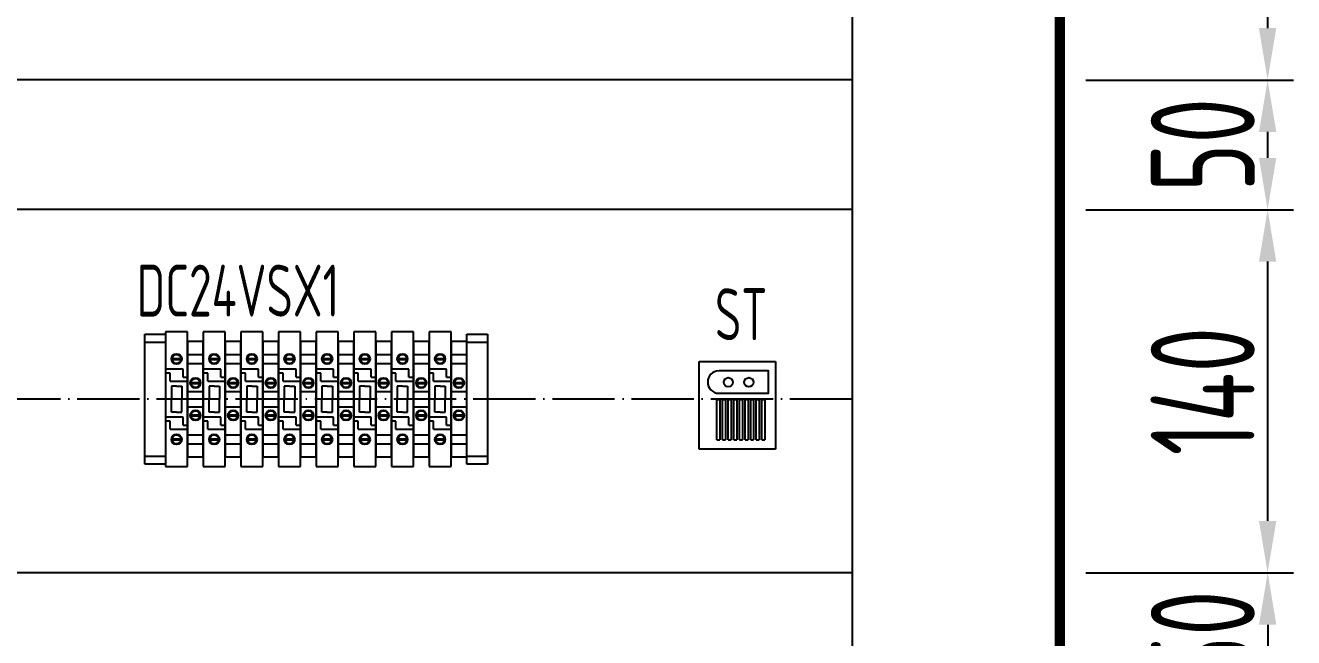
# Model space of a CAD drawing. Header units: millimetres. Extents: x 30557 to 235556, y -116603 to -73383.
# Drawn here: x 212188.7 to 212677.2, y -74542.2 to -74306.1 of the extents above; entities that cross this region are included whole.
import ezdxf

# ---------------------------------------------------------------- set-up
doc = ezdxf.new("R2010")
doc.units = ezdxf.units.MM
doc.linetypes.add('ZWCAD_ISO04W100', pattern=[30.5, 24, -3, 0.5, -3])
doc.layers.add('1', color=3, linetype='Continuous')
doc.layers.add('_Drawing', color=7, linetype='Continuous', lineweight=25)
doc.styles.add('supcon', font='sceie.shx', dxfattribs={"width": 0.75, "height": 40, "bigfont": 'sceic.shx'})
doc.dimstyles.new('supcon', dxfattribs={"dimtxt": 20, "dimasz": 20, "dimexe": 10, "dimexo": 10, "dimgap": 5, "dimtad": 1, "dimtoh": 1, "dimdec": 0, "dimzin": 0, "dimdsep": 46, "dimtxsty": 'supcon', "dimcen": 0.09, "dimclrd": 2, "dimclre": 2, "dimclrt": 2, "dimadec": 0, "dimazin": 0, "dimtfac": 1, "dimtdec": 0, "dimtofl": 0, "dimtmove": 0, "dimatfit": 3, "dimfxl": 1, "dimtolj": 1, "dimtzin": 0, "dimarcsym": 0})

# ---------------------------------------------------------------- blocks, each defined once
blk = doc.blocks.new('*D269')
at = {"color": 2, "linetype": 'Continuous', "lineweight": -2}
for p, q in [((212597.17, -74147.21), (212677.17, -74147.21)), ((212667.17, -74167.21), (212667.17, -74307.21)), ((212597.17, -74327.21), (212677.17, -74327.21))]:
    blk.add_line(p, q, dxfattribs=at)
at = {"color": 2}
for points in [[(212670.5, -74167.21), (212663.83, -74167.21), (212667.17, -74147.21)], [(212663.83, -74307.21), (212670.5, -74307.21), (212667.17, -74327.21)]]:
    blk.add_solid(points, dxfattribs=at)
at = {"layer": 'DEFPOINTS', "color": 0}
for p in [(212587.17, -74147.21), (212587.17, -74327.21), (212667.17, -74327.21)]:
    blk.add_point(p, dxfattribs=at)
at = {"color": 2, "insert": (212642.17, -74237.21), "char_height": 40, "attachment_point": 5, "rotation": 90, "style": 'supcon'}
blk.add_mtext('\\A1;180', dxfattribs=at)
blk = doc.blocks.new('*D270')
at = {"color": 2, "linetype": 'Continuous', "lineweight": -2}
for p, q in [((212597.18, -74327.21), (212677.18, -74327.21)), ((212667.18, -74347.21), (212667.18, -74357.21)), ((212597.18, -74377.21), (212677.18, -74377.21))]:
    blk.add_line(p, q, dxfattribs=at)
at = {"color": 2}
for points in [[(212670.52, -74347.21), (212663.85, -74347.21), (212667.18, -74327.21)], [(212663.85, -74357.21), (212670.52, -74357.21), (212667.18, -74377.21)]]:
    blk.add_solid(points, dxfattribs=at)
at = {"layer": 'DEFPOINTS', "color": 0}
for p in [(212587.18, -74327.21), (212587.18, -74377.21), (212667.18, -74377.21)]:
    blk.add_point(p, dxfattribs=at)
at = {"color": 2, "insert": (212642.18, -74352.21), "char_height": 40, "attachment_point": 5, "rotation": 90, "style": 'supcon'}
blk.add_mtext('\\A1;50', dxfattribs=at)
blk = doc.blocks.new('*D272')
at = {"color": 2, "linetype": 'Continuous', "lineweight": -2}
for p, q in [((212597.18, -74377.21), (212677.18, -74377.21)), ((212667.18, -74397.21), (212667.18, -74497.15)), ((212597.18, -74517.15), (212677.18, -74517.15))]:
    blk.add_line(p, q, dxfattribs=at)
at = {"color": 2}
for points in [[(212670.52, -74397.21), (212663.85, -74397.21), (212667.18, -74377.21)], [(212663.85, -74497.15), (212670.52, -74497.15), (212667.18, -74517.15)]]:
    blk.add_solid(points, dxfattribs=at)
at = {"layer": 'DEFPOINTS', "color": 0}
for p in [(212587.18, -74377.21), (212587.18, -74517.15), (212667.18, -74517.15)]:
    blk.add_point(p, dxfattribs=at)
at = {"color": 2, "insert": (212642.18, -74447.18), "char_height": 40, "attachment_point": 5, "rotation": 90, "style": 'supcon'}
blk.add_mtext('\\A1;140', dxfattribs=at)
blk = doc.blocks.new('*D273')
at = {"color": 2, "linetype": 'Continuous', "lineweight": -2}
for p, q in [((212597.2, -74517.15), (212677.2, -74517.15)), ((212667.2, -74537.15), (212667.2, -74547.15)), ((212597.2, -74567.15), (212677.2, -74567.15))]:
    blk.add_line(p, q, dxfattribs=at)
at = {"color": 2}
for points in [[(212670.53, -74537.15), (212663.87, -74537.15), (212667.2, -74517.15)], [(212663.87, -74547.15), (212670.53, -74547.15), (212667.2, -74567.15)]]:
    blk.add_solid(points, dxfattribs=at)
at = {"layer": 'DEFPOINTS', "color": 0}
for p in [(212587.2, -74517.15), (212587.2, -74567.15), (212667.2, -74567.15)]:
    blk.add_point(p, dxfattribs=at)
at = {"color": 2, "insert": (212642.2, -74542.02), "char_height": 40, "attachment_point": 5, "rotation": 90, "style": 'supcon'}
blk.add_mtext('\\A1;50', dxfattribs=at)
blk = doc.blocks.new('SAKDU2.5')
at = {"color": 253}
for p, q in [((516132.13, 339835.66), (516138.13, 339835.66)), ((516132.13, 339832.16), (516138.13, 339832.16)), ((516133.43, 339824.81), (516136.82, 339824.81)), ((516133.43, 339824.51), (516136.82, 339824.51)), ((516132.13, 339821.41), (516138.13, 339821.41)), ((516132.13, 339815.41), (516138.13, 339815.41)), ((516133.43, 339812.31), (516136.82, 339812.31)), ((516133.43, 339812.01), (516136.82, 339812.01)), ((516132.13, 339804.66), (516138.13, 339804.66)), ((516132.13, 339801.16), (516138.13, 339801.16))]:
    blk.add_line(p, q, dxfattribs=at)
at = {"color": 253, "lineweight": -3}
blk.add_lwpolyline([(516132.13, 339796.16), (516138.13, 339796.16), (516138.13, 339840.66), (516132.13, 339840.66)], close=True, dxfattribs=at)
at = {"color": 253}
for centre, radius in [((516135.13, 339824.66), 2), ((516135.13, 339824.66), 1.7), ((516135.13, 339812.16), 2), ((516135.13, 339812.16), 1.7)]:
    blk.add_circle(centre, radius, dxfattribs=at)
blk = doc.blocks.new('SAKSI 4')
at = {"color": 253}
for p, q in [((516105.17, 339844.41), (516105.17, 339792.41)), ((516113.67, 339844.41), (516105.17, 339844.41)), ((516113.67, 339792.41), (516113.67, 339844.41)), ((516111.92, 339829.91), (516105.17, 339829.91)), ((516107.73, 339834.06), (516111.11, 339834.06)), ((516107.73, 339833.76), (516111.11, 339833.76)), ((516111.92, 339826.91), (516111.92, 339829.91)), ((516106.92, 339828.41), (516105.17, 339828.41)), ((516106.92, 339825.41), (516106.92, 339828.41)), ((516106.92, 339825.41), (516113.67, 339825.41)), ((516111.92, 339826.91), (516113.67, 339826.91)), ((516109.42, 339823.41), (516107.42, 339823.41)), ((516107.42, 339823.41), (516107.42, 339818.41)), ((516109.42, 339823.41), (516111.42, 339823.41)), ((516111.42, 339823.41), (516111.42, 339818.41)), ((516107.42, 339813.41), (516107.42, 339818.41)), ((516111.42, 339813.41), (516111.42, 339818.41)), ((516111.92, 339811.41), (516105.17, 339811.41)), ((516106.92, 339809.91), (516105.17, 339809.91)), ((516106.92, 339806.91), (516106.92, 339809.91)), ((516109.42, 339813.41), (516107.42, 339813.41)), ((516109.42, 339813.41), (516111.42, 339813.41)), ((516111.92, 339808.41), (516111.92, 339811.41)), ((516106.92, 339806.91), (516113.67, 339806.91)), ((516111.92, 339808.41), (516113.67, 339808.41)), ((516107.73, 339803.06), (516111.11, 339803.06)), ((516107.73, 339802.76), (516111.11, 339802.76)), ((516105.17, 339792.41), (516113.67, 339792.41))]:
    blk.add_line(p, q, dxfattribs=at)
for centre, radius in [((516109.42, 339833.91), 2), ((516109.42, 339833.91), 1.7), ((516109.42, 339802.91), 2), ((516109.42, 339802.91), 1.7)]:
    blk.add_circle(centre, radius, dxfattribs=at)
blk = doc.blocks.new('固定块')
for p, q in [((516096.27, 339845.14), (516104.27, 339845.14)), ((516096.27, 339795.14), (516096.27, 339845.14)), ((516104.27, 339845.14), (516104.27, 339795.14)), ((516096.27, 339842.14), (516104.27, 339842.14)), ((516096.27, 339798.14), (516104.27, 339798.14)), ((516104.27, 339795.14), (516096.27, 339795.14))]:
    blk.add_line(p, q)

msp = doc.modelspace()

# ---------------------------------------------------------------- linework, layer by layer
at = {"lineweight": -3}
for p, q in [((212507.18, -74327.15), (211967.19, -74327.15)), ((212507.18, -74377.15), (211967.19, -74377.15)), ((212507.18, -74517.15), (211967.19, -74517.15))]:
    msp.add_line(p, q, dxfattribs=at)
for p, q in [((212448.17, -74435.75), (212477.6, -74435.75)), ((212448.17, -74469.5), (212448.17, -74435.75)), ((212477.6, -74435.75), (212477.6, -74469.5)), ((212477.6, -74469.5), (212448.17, -74469.5)), ((212455.08, -74465.88), (212456.22, -74465.88)), ((212457.24, -74465.88), (212458.38, -74465.88)), ((212459.41, -74465.88), (212460.55, -74465.88)), ((212461.58, -74465.88), (212462.71, -74465.88)), ((212463.74, -74465.88), (212464.88, -74465.88)), ((212465.91, -74465.88), (212467.05, -74465.88)), ((212468.08, -74465.88), (212469.21, -74465.88)), ((212470.24, -74465.88), (212471.38, -74465.88)), ((212472.41, -74465.88), (212473.55, -74465.88))]:
    msp.add_line(p, q)
at = {"color": 4, "linetype": 'ZWCAD_ISO04W100', "lineweight": -3}
msp.add_line((212507.18, -74450.23), (211967.19, -74450.23), dxfattribs=at)
for points in [[(212455.82, -74447.94), (212474.92, -74447.94), (212474.92, -74439.32), (212455.82, -74439.32)], [(212455.08, -74465.88), (212455.08, -74450.4), (212456.22, -74450.4), (212456.22, -74465.88)], [(212457.24, -74465.88), (212457.24, -74450.4), (212458.38, -74450.4), (212458.38, -74465.88)], [(212459.41, -74465.88), (212459.41, -74450.4), (212460.55, -74450.4), (212460.55, -74465.88)], [(212461.58, -74465.88), (212461.58, -74450.4), (212462.71, -74450.4), (212462.71, -74465.88)], [(212463.74, -74465.88), (212463.74, -74450.4), (212464.88, -74450.4), (212464.88, -74465.88)], [(212465.91, -74465.88), (212465.91, -74450.4), (212467.05, -74450.4), (212467.05, -74465.88)], [(212468.08, -74465.88), (212468.08, -74450.4), (212469.21, -74450.4), (212469.21, -74465.88)], [(212470.24, -74465.88), (212470.24, -74450.4), (212471.38, -74450.4), (212471.38, -74465.88)], [(212472.41, -74465.88), (212472.41, -74450.4), (212473.55, -74450.4), (212473.55, -74465.88)]]:
    msp.add_lwpolyline(points)
for centre in [(212459.44, -74443.7), (212467.37, -74443.7)]:
    msp.add_circle(centre, 1.76)
msp.add_arc((212455.82, -74443.63), 4.31, 90, 270)
at = {"layer": '_Drawing', "lineweight": -3}
msp.add_line((212507.18, -74147.16), (212507.18, -75427.2), dxfattribs=at)
at = {"layer": '_Drawing', "color": 1, "const_width": 4}
msp.add_lwpolyline([(211887.18, -73767.16), (212587.18, -73767.16), (212587.18, -75667.21), (211887.18, -75667.16)], close=True, dxfattribs=at)

# ---------------------------------------------------------------- block references
for name, p in [('固定块', (-303861.56, -414270.37)), ('SAKSI 4', (-303862.47, -414268.64)), ('SAKSI 4', (-303847.97, -414268.64)), ('SAKSI 4', (-303833.47, -414268.64)), ('SAKSI 4', (-303818.97, -414268.64)), ('SAKSI 4', (-303804.47, -414268.64)), ('SAKSI 4', (-303789.97, -414268.64)), ('SAKSI 4', (-303775.47, -414268.64)), ('SAKSI 4', (-303760.97, -414268.64)), ('固定块', (-303737.56, -414270.37)), ('SAKDU2.5', (-303880.92, -414268.64)), ('SAKDU2.5', (-303866.42, -414268.64)), ('SAKDU2.5', (-303851.92, -414268.64)), ('SAKDU2.5', (-303837.42, -414268.64)), ('SAKDU2.5', (-303822.92, -414268.64)), ('SAKDU2.5', (-303808.42, -414268.64)), ('SAKDU2.5', (-303793.92, -414268.64)), ('SAKDU2.5', (-303779.42, -414268.64))]:
    msp.add_blockref(name, p)

# ---------------------------------------------------------------- texts
at = {"layer": '1', "color": 3, "style": 'supcon', "width": 0.75}
for s, p in [('DC24VSX1', (212231.56, -74418.39)), ('ST', (212454.33, -74427.48))]:
    msp.add_text(s, height=20, dxfattribs=at).set_placement(p)

# ---------------------------------------------------------------- dimensions: what is measured, and where the dimension line sits
at = {"linetype": 'Continuous'}
for base, p1, p2, picture, middle in [((212667.17, -74327.21), (212587.17, -74147.21), (212587.17, -74327.21), '*D269', (212642.17, -74237.21)), ((212667.18, -74517.15), (212587.18, -74377.21), (212587.18, -74517.15), '*D272', (212642.18, -74447.18))]:
    dim = msp.add_linear_dim(base=base, p1=p1, p2=p2, angle=90, dimstyle='supcon', dxfattribs=at)
    dim.commit()
    dim.dimension.update_dxf_attribs({"geometry": picture, "text_midpoint": middle})
for base, p1, p2, picture, middle in [((212667.18, -74377.21), (212587.18, -74327.21), (212587.18, -74377.21), '*D270', (212667.18, -74352.21)), ((212667.2, -74567.15), (212587.2, -74517.15), (212587.2, -74567.15), '*D273', (212667.2, -74542.02))]:
    dim = msp.add_linear_dim(base=base, p1=p1, p2=p2, angle=90, dimstyle='supcon', dxfattribs=at)
    dim.commit()
    dim.dimension.update_dxf_attribs({"geometry": picture, "text_midpoint": middle, "dimtype": 160})

doc.saveas('drawing.dxf')
